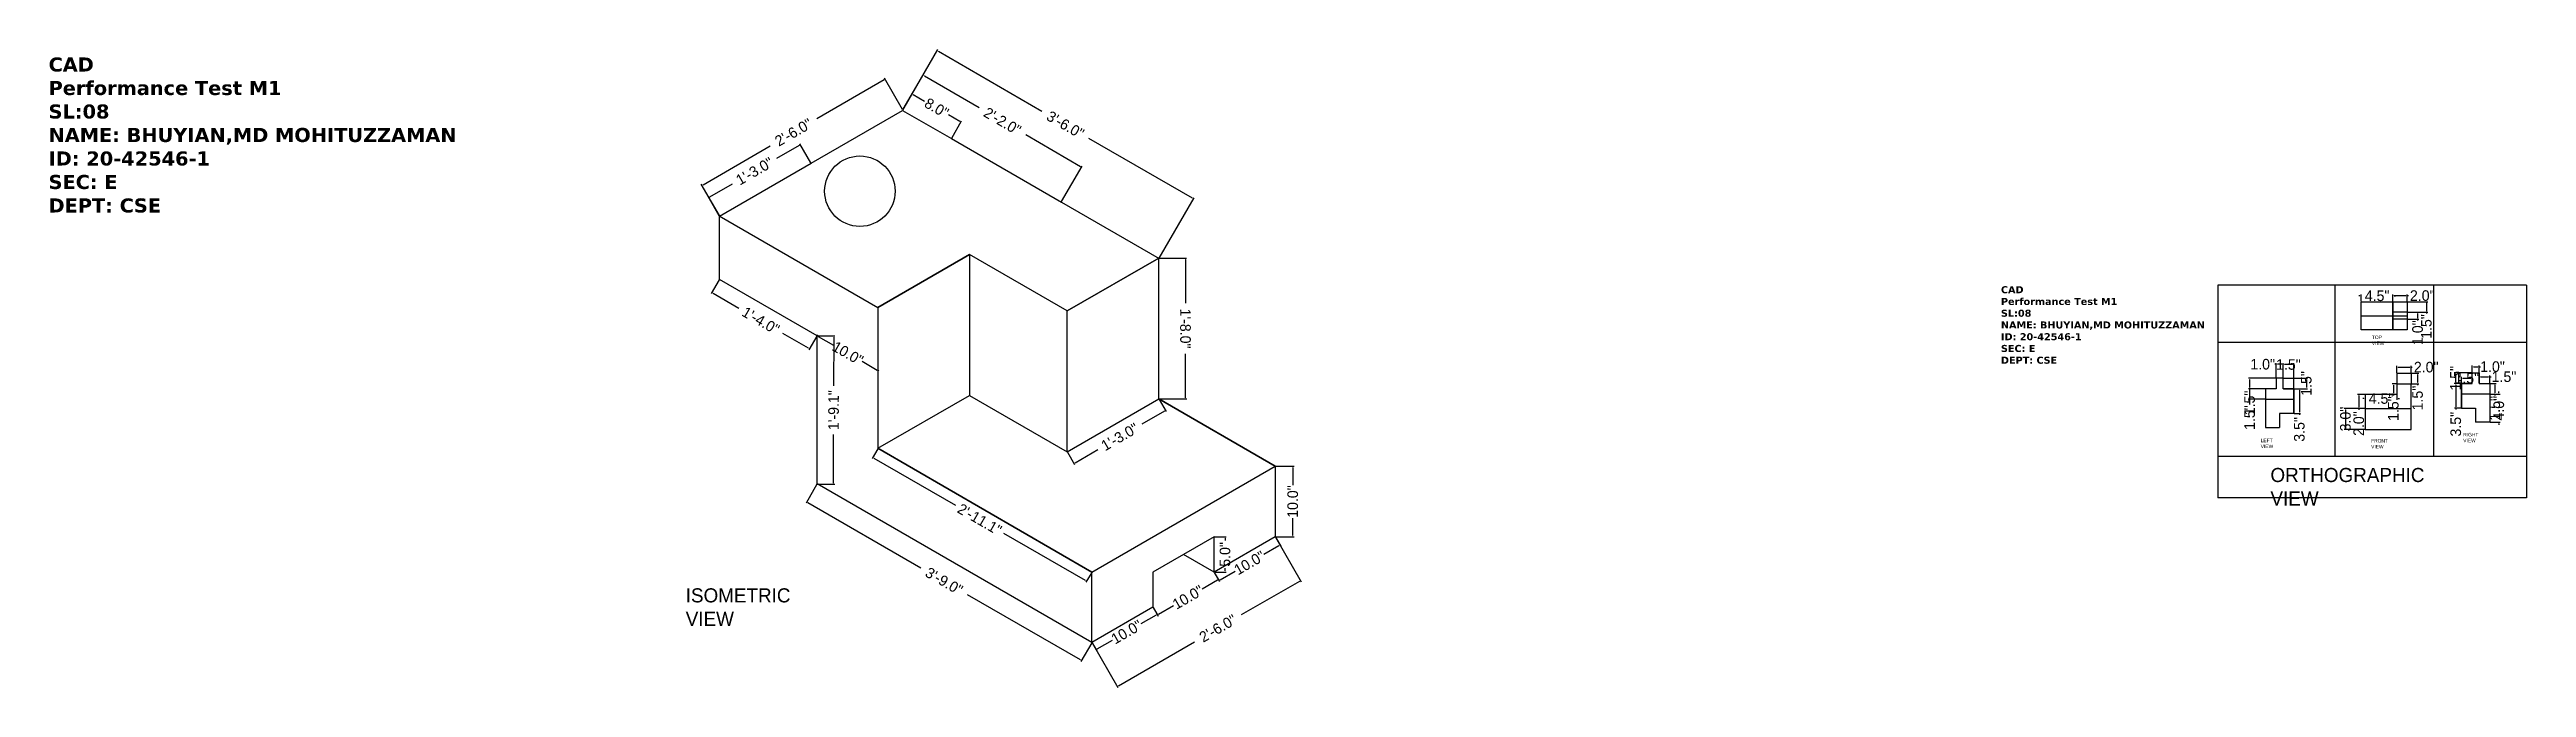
# Model space of a CAD drawing. Header units: inches. Extents: x -75 to 276, y 27 to 118.
import ezdxf

# ---------------------------------------------------------------- set-up
doc = ezdxf.new("R2010")
doc.units = ezdxf.units.IN
doc.header["$MEASUREMENT"] = 0
doc.dimstyles.get("Standard").update_dxf_attribs({"dimtxt": 1.5, "dimasz": 0.18, "dimexe": 0.18, "dimexo": 0.0625, "dimgap": 0.09, "dimtad": 0, "dimdec": 1, "dimzin": 0, "dimdsep": 46, "dimlunit": 3, "dimtxsty": 'Standard', "dimcen": 0.09, "dimadec": 0, "dimazin": 0, "dimtfac": 1, "dimtdec": 1, "dimtofl": 0, "dimtmove": 0, "dimatfit": 3, "dimfxl": 1, "dimtolj": 1, "dimtzin": 0, "dimarcsym": 0})

# ---------------------------------------------------------------- blocks, each defined once
blk = doc.blocks.new('*D2')
at = {"color": 0, "lineweight": -2}
for p, q in [((258.91, 81.97), (261.77, 81.97)), ((261.59, 81.79), (261.59, 80.65)), ((258.91, 80.47), (261.77, 80.47)), ((261.59, 80.47), (261.59, 80.29))]:
    blk.add_line(p, q, dxfattribs=at)
at = {"color": 0}
for points in [[(261.56, 81.79), (261.62, 81.79), (261.59, 81.97)], [(261.56, 80.65), (261.62, 80.65), (261.59, 80.47)]]:
    blk.add_solid(points, dxfattribs=at)
at = {"layer": 'Defpoints', "color": 0}
for p in [(258.85, 81.97), (258.85, 80.47), (261.59, 80.47)]:
    blk.add_point(p, dxfattribs=at)
at = {"color": 0, "insert": (261.59, 78.45), "char_height": 1.5, "attachment_point": 5, "rotation": 90}
blk.add_mtext('\\A1;1.5"', dxfattribs=at)
blk = doc.blocks.new('*D5')
at = {"color": 0, "lineweight": -2}
for p, q in [((256.85, 82.04), (256.85, 83.01)), ((257.03, 82.83), (258.67, 82.83)), ((258.85, 82.04), (258.85, 83.01)), ((258.85, 82.83), (259.03, 82.83))]:
    blk.add_line(p, q, dxfattribs=at)
at = {"color": 0}
for points in [[(257.03, 82.86), (257.03, 82.8), (256.85, 82.83)], [(258.67, 82.86), (258.67, 82.8), (258.85, 82.83)]]:
    blk.add_solid(points, dxfattribs=at)
at = {"layer": 'Defpoints', "color": 0}
for p in [(256.85, 81.97), (258.85, 82.83), (258.85, 81.97)]:
    blk.add_point(p, dxfattribs=at)
at = {"color": 0, "insert": (261, 82.83), "char_height": 1.5, "attachment_point": 5}
blk.add_mtext('\\A1;2.0"', dxfattribs=at)
blk = doc.blocks.new('*D6')
at = {"color": 0, "lineweight": -2}
for p, q in [((252.17, 82.8), (251.99, 82.8)), ((252.35, 82.04), (252.35, 82.98)), ((256.85, 82.04), (256.85, 82.98)), ((257.03, 82.8), (257.21, 82.8))]:
    blk.add_line(p, q, dxfattribs=at)
at = {"color": 0}
for points in [[(252.17, 82.83), (252.17, 82.77), (252.35, 82.8)], [(257.03, 82.83), (257.03, 82.77), (256.85, 82.8)]]:
    blk.add_solid(points, dxfattribs=at)
at = {"layer": 'Defpoints', "color": 0}
for p in [(252.35, 81.97), (256.85, 82.8), (256.85, 81.97)]:
    blk.add_point(p, dxfattribs=at)
at = {"color": 0, "insert": (254.6, 82.8), "char_height": 1.5, "attachment_point": 5}
blk.add_mtext('\\A1;4.5"', dxfattribs=at)
blk = doc.blocks.new('*D7')
at = {"color": 0, "lineweight": -2}
for p, q in [((257.41, 71.88), (257.41, 72.86)), ((257.59, 72.68), (259.23, 72.68)), ((259.41, 71.88), (259.41, 72.86)), ((259.41, 72.68), (259.59, 72.68))]:
    blk.add_line(p, q, dxfattribs=at)
at = {"color": 0}
for points in [[(257.59, 72.71), (257.59, 72.65), (257.41, 72.68)], [(259.23, 72.71), (259.23, 72.65), (259.41, 72.68)]]:
    blk.add_solid(points, dxfattribs=at)
at = {"layer": 'Defpoints', "color": 0}
for p in [(257.41, 71.82), (259.41, 72.68), (259.41, 71.82)]:
    blk.add_point(p, dxfattribs=at)
at = {"color": 0, "insert": (261.56, 72.68), "char_height": 1.5, "attachment_point": 5}
blk.add_mtext('\\A1;2.0"', dxfattribs=at)
blk = doc.blocks.new('*D9')
at = {"color": 0, "lineweight": -2}
for p, q in [((257.35, 70.32), (256.72, 70.32)), ((257.35, 68.82), (256.72, 68.82)), ((256.9, 70.14), (256.9, 69)), ((256.9, 68.82), (256.9, 68.64))]:
    blk.add_line(p, q, dxfattribs=at)
at = {"color": 0}
for points in [[(256.87, 70.14), (256.93, 70.14), (256.9, 70.32)], [(256.87, 69), (256.93, 69), (256.9, 68.82)]]:
    blk.add_solid(points, dxfattribs=at)
at = {"layer": 'Defpoints', "color": 0}
for p in [(257.41, 70.32), (256.9, 68.82), (257.41, 68.82)]:
    blk.add_point(p, dxfattribs=at)
at = {"color": 0, "insert": (256.9, 66.8), "char_height": 1.5, "attachment_point": 5, "rotation": 90}
blk.add_mtext('\\A1;1.5"', dxfattribs=at)
blk = doc.blocks.new('*D10')
at = {"color": 0, "lineweight": -2}
for p, q in [((252.73, 68.22), (252.55, 68.22)), ((252.91, 68.76), (252.91, 68.04)), ((257.41, 68.76), (257.41, 68.04)), ((257.59, 68.22), (257.77, 68.22))]:
    blk.add_line(p, q, dxfattribs=at)
at = {"color": 0}
for points in [[(252.73, 68.25), (252.73, 68.19), (252.91, 68.22)], [(257.59, 68.25), (257.59, 68.19), (257.41, 68.22)]]:
    blk.add_solid(points, dxfattribs=at)
at = {"layer": 'Defpoints', "color": 0}
for p in [(252.91, 68.82), (252.91, 68.22), (257.41, 68.82)]:
    blk.add_point(p, dxfattribs=at)
at = {"color": 0, "insert": (255.16, 68.22), "char_height": 1.5, "attachment_point": 5}
blk.add_mtext('\\A1;4.5"', dxfattribs=at)
blk = doc.blocks.new('*D11')
at = {"color": 0, "lineweight": -2}
for p, q in [((252.85, 68.82), (251.82, 68.82)), ((252.85, 66.82), (251.82, 66.82)), ((252, 68.64), (252, 67)), ((252, 66.82), (252, 66.64))]:
    blk.add_line(p, q, dxfattribs=at)
at = {"color": 0}
for points in [[(251.97, 68.64), (252.03, 68.64), (252, 68.82)], [(251.97, 67), (252.03, 67), (252, 66.82)]]:
    blk.add_solid(points, dxfattribs=at)
at = {"layer": 'Defpoints', "color": 0}
for p in [(252, 66.82), (252.91, 68.82), (252.91, 66.82)]:
    blk.add_point(p, dxfattribs=at)
at = {"color": 0, "insert": (252, 64.67), "char_height": 1.5, "attachment_point": 5, "rotation": 90}
blk.add_mtext('\\A1;2.0"', dxfattribs=at)
blk = doc.blocks.new('*D13')
at = {"color": 0, "lineweight": -2}
for p, q in [((268.07, 71.92), (268.07, 72.93)), ((268.25, 72.75), (268.89, 72.75)), ((269.07, 71.92), (269.07, 72.93)), ((269.07, 72.75), (269.25, 72.75))]:
    blk.add_line(p, q, dxfattribs=at)
at = {"color": 0}
for points in [[(268.25, 72.78), (268.25, 72.72), (268.07, 72.75)], [(268.89, 72.78), (268.89, 72.72), (269.07, 72.75)]]:
    blk.add_solid(points, dxfattribs=at)
at = {"layer": 'Defpoints', "color": 0}
for p in [(268.07, 71.86), (269.07, 72.75), (269.07, 71.86)]:
    blk.add_point(p, dxfattribs=at)
at = {"color": 0, "insert": (270.96, 72.75), "char_height": 1.5, "attachment_point": 5}
blk.add_mtext('\\A1;1.0"', dxfattribs=at)
blk = doc.blocks.new('*D15')
at = {"color": 0, "lineweight": -2}
for p, q in [((270.63, 70.36), (271.47, 70.36)), ((270.63, 68.86), (271.47, 68.86)), ((271.29, 70.18), (271.29, 69.04)), ((271.29, 68.86), (271.29, 68.68))]:
    blk.add_line(p, q, dxfattribs=at)
at = {"color": 0}
for points in [[(271.26, 70.18), (271.32, 70.18), (271.29, 70.36)], [(271.26, 69.04), (271.32, 69.04), (271.29, 68.86)]]:
    blk.add_solid(points, dxfattribs=at)
at = {"layer": 'Defpoints', "color": 0}
for p in [(270.57, 70.36), (270.57, 68.86), (271.29, 68.86)]:
    blk.add_point(p, dxfattribs=at)
at = {"color": 0, "insert": (271.29, 66.84), "char_height": 1.5, "attachment_point": 5, "rotation": 90}
blk.add_mtext('\\A1;1.5"', dxfattribs=at)
blk = doc.blocks.new('*D17')
at = {"color": 0, "lineweight": -2}
for p, q in [((266.51, 70.36), (265.58, 70.36)), ((266.51, 66.86), (265.58, 66.86)), ((265.76, 70.18), (265.76, 67.04)), ((265.76, 66.86), (265.76, 66.68))]:
    blk.add_line(p, q, dxfattribs=at)
at = {"color": 0}
for points in [[(265.73, 70.18), (265.79, 70.18), (265.76, 70.36)], [(265.73, 67.04), (265.79, 67.04), (265.76, 66.86)]]:
    blk.add_solid(points, dxfattribs=at)
at = {"layer": 'Defpoints', "color": 0}
for p in [(266.57, 70.36), (265.76, 66.86), (266.57, 66.86)]:
    blk.add_point(p, dxfattribs=at)
at = {"color": 0, "insert": (265.76, 64.59), "char_height": 1.5, "attachment_point": 5, "rotation": 90}
blk.add_mtext('\\A1;3.5"', dxfattribs=at)
blk = doc.blocks.new('*D18')
at = {"color": 0, "lineweight": -2}
for p, q in [((268.01, 71.86), (265.53, 71.86)), ((268.01, 70.36), (265.53, 70.36)), ((265.71, 71.68), (265.71, 70.54))]:
    blk.add_line(p, q, dxfattribs=at)
at = {"color": 0}
for points in [[(265.68, 71.68), (265.74, 71.68), (265.71, 71.86)], [(265.68, 70.54), (265.74, 70.54), (265.71, 70.36)]]:
    blk.add_solid(points, dxfattribs=at)
at = {"layer": 'Defpoints', "color": 0}
for p in [(265.71, 70.36), (268.07, 71.86), (268.07, 70.36)]:
    blk.add_point(p, dxfattribs=at)
at = {"color": 0, "insert": (265.71, 71.11), "char_height": 1.5, "attachment_point": 5, "rotation": 90}
blk.add_mtext('\\A1;1.5"', dxfattribs=at)
blk = doc.blocks.new('*D19')
at = {"color": 0, "lineweight": -2}
for p, q in [((266.57, 70.42), (266.57, 71.3)), ((266.75, 71.12), (267.89, 71.12)), ((268.07, 70.42), (268.07, 71.3))]:
    blk.add_line(p, q, dxfattribs=at)
at = {"color": 0}
for points in [[(266.75, 71.15), (266.75, 71.09), (266.57, 71.12)], [(267.89, 71.15), (267.89, 71.09), (268.07, 71.12)]]:
    blk.add_solid(points, dxfattribs=at)
at = {"layer": 'Defpoints', "color": 0}
for p in [(266.57, 70.36), (268.07, 71.12), (268.07, 70.36)]:
    blk.add_point(p, dxfattribs=at)
at = {"color": 0, "insert": (267.32, 71.12), "char_height": 1.5, "attachment_point": 5}
blk.add_mtext('\\A1;1.5"', dxfattribs=at)
blk = doc.blocks.new('*D21')
at = {"color": 0, "lineweight": -2}
for p, q in [((240.27, 73.09), (240.09, 73.09)), ((240.27, 71.18), (240.27, 73.27)), ((241.09, 73.09), (240.45, 73.09)), ((241.27, 71.18), (241.27, 73.27))]:
    blk.add_line(p, q, dxfattribs=at)
at = {"color": 0}
for points in [[(240.45, 73.12), (240.45, 73.06), (240.27, 73.09)], [(241.09, 73.12), (241.09, 73.06), (241.27, 73.09)]]:
    blk.add_solid(points, dxfattribs=at)
at = {"layer": 'Defpoints', "color": 0}
for p in [(240.27, 73.09), (240.27, 71.12), (241.27, 71.12)]:
    blk.add_point(p, dxfattribs=at)
at = {"color": 0, "insert": (238.37, 73.09), "char_height": 1.5, "attachment_point": 5}
blk.add_mtext('\\A1;1.0"', dxfattribs=at)
blk = doc.blocks.new('*D23')
at = {"color": 0, "lineweight": -2}
for p, q in [((238.7, 69.62), (236.34, 69.62)), ((238.7, 68.12), (236.34, 68.12)), ((236.52, 69.44), (236.52, 68.3)), ((236.52, 68.12), (236.52, 67.36))]:
    blk.add_line(p, q, dxfattribs=at)
at = {"color": 0}
for points in [[(236.49, 69.44), (236.55, 69.44), (236.52, 69.62)], [(236.49, 68.3), (236.55, 68.3), (236.52, 68.12)]]:
    blk.add_solid(points, dxfattribs=at)
at = {"layer": 'Defpoints', "color": 0}
for p in [(236.52, 68.12), (238.77, 69.62), (238.77, 68.12)]:
    blk.add_point(p, dxfattribs=at)
at = {"color": 0, "insert": (236.52, 65.52), "char_height": 1.5, "attachment_point": 5, "rotation": 90}
blk.add_mtext('\\A1;1.5"', dxfattribs=at)
blk = doc.blocks.new('*D25')
at = {"color": 0, "lineweight": -2}
for p, q in [((242.83, 69.62), (243.75, 69.62)), ((243.57, 69.44), (243.57, 66.3)), ((242.83, 66.12), (243.75, 66.12)), ((243.57, 66.12), (243.57, 65.94))]:
    blk.add_line(p, q, dxfattribs=at)
at = {"color": 0}
for points in [[(243.54, 69.44), (243.6, 69.44), (243.57, 69.62)], [(243.54, 66.3), (243.6, 66.3), (243.57, 66.12)]]:
    blk.add_solid(points, dxfattribs=at)
at = {"layer": 'Defpoints', "color": 0}
for p in [(242.77, 69.62), (242.77, 66.12), (243.57, 66.12)]:
    blk.add_point(p, dxfattribs=at)
at = {"color": 0, "insert": (243.57, 63.85), "char_height": 1.5, "attachment_point": 5, "rotation": 90}
blk.add_mtext('\\A1;3.5"', dxfattribs=at)
blk = doc.blocks.new('*D26')
at = {"color": 0, "lineweight": -2}
for p, q in [((241.33, 71.12), (244.74, 71.12)), ((244.56, 70.94), (244.56, 69.8)), ((241.33, 69.62), (244.74, 69.62))]:
    blk.add_line(p, q, dxfattribs=at)
at = {"color": 0}
for points in [[(244.53, 70.94), (244.59, 70.94), (244.56, 71.12)], [(244.53, 69.8), (244.59, 69.8), (244.56, 69.62)]]:
    blk.add_solid(points, dxfattribs=at)
at = {"layer": 'Defpoints', "color": 0}
for p in [(241.27, 71.12), (241.27, 69.62), (244.56, 69.62)]:
    blk.add_point(p, dxfattribs=at)
at = {"color": 0, "insert": (244.56, 70.37), "char_height": 1.5, "attachment_point": 5, "rotation": 90}
blk.add_mtext('\\A1;1.5"', dxfattribs=at)
blk = doc.blocks.new('*D20')
at = {"color": 0, "lineweight": -2}
for p, q in [((241.27, 69.68), (241.27, 73.23)), ((242.59, 73.05), (241.45, 73.05)), ((242.77, 69.68), (242.77, 73.23))]:
    blk.add_line(p, q, dxfattribs=at)
at = {"color": 0}
for points in [[(241.45, 73.08), (241.45, 73.02), (241.27, 73.05)], [(242.59, 73.08), (242.59, 73.02), (242.77, 73.05)]]:
    blk.add_solid(points, dxfattribs=at)
at = {"layer": 'Defpoints', "color": 0}
for p in [(241.27, 73.05), (241.27, 69.62), (242.77, 69.62)]:
    blk.add_point(p, dxfattribs=at)
at = {"color": 0, "insert": (242.02, 73.05), "char_height": 1.5, "attachment_point": 5}
blk.add_mtext('\\A1;1.5"', dxfattribs=at)
blk = doc.blocks.new('*D27')
at = {"color": 0, "lineweight": -2}
for p, q in [((240.2, 71.12), (236.34, 71.12)), ((236.52, 70.94), (236.52, 69.8)), ((240.2, 69.62), (236.34, 69.62)), ((236.52, 69.62), (236.52, 69.44))]:
    blk.add_line(p, q, dxfattribs=at)
at = {"color": 0}
for points in [[(236.49, 70.94), (236.55, 70.94), (236.52, 71.12)], [(236.49, 69.8), (236.55, 69.8), (236.52, 69.62)]]:
    blk.add_solid(points, dxfattribs=at)
at = {"layer": 'Defpoints', "color": 0}
for p in [(240.27, 71.12), (236.52, 69.62), (240.27, 69.62)]:
    blk.add_point(p, dxfattribs=at)
at = {"color": 0, "insert": (236.52, 67.6), "char_height": 1.5, "attachment_point": 5, "rotation": 90}
blk.add_mtext('\\A1;1.5"', dxfattribs=at)
blk = doc.blocks.new('*D29')
at = {"color": 0, "lineweight": -2}
for p, q in [((30.84, 104.15), (27.61, 102.28)), ((32.48, 101.67), (30.9, 104.39)), ((18.16, 96.83), (21.39, 98.69)), ((19.49, 94.17), (17.91, 96.89))]:
    blk.add_line(p, q, dxfattribs=at)
at = {"color": 0}
for points in [[(30.82, 104.17), (30.85, 104.12), (30.99, 104.24)], [(18.14, 96.85), (18.17, 96.8), (18, 96.74)]]:
    blk.add_solid(points, dxfattribs=at)
at = {"layer": 'Defpoints', "color": 0}
for p in [(30.99, 104.24), (32.51, 101.61), (19.52, 94.11)]:
    blk.add_point(p, dxfattribs=at)
at = {"color": 0, "insert": (24.5, 100.49), "char_height": 1.5, "attachment_point": 5, "rotation": 30}
blk.add_mtext('\\A1;1\'-3.0"', dxfattribs=at)
blk = doc.blocks.new('*D30')
at = {"color": 0, "lineweight": -2}
for p, q in [((33.34, 56.06), (31.81, 53.4)), ((32.05, 53.47), (48.06, 44.23)), ((70.71, 31.15), (54.71, 40.39)), ((72.31, 33.56), (70.78, 30.9))]:
    blk.add_line(p, q, dxfattribs=at)
at = {"color": 0}
for points in [[(32.07, 53.49), (32.04, 53.44), (31.9, 53.56)], [(70.73, 31.17), (70.7, 31.12), (70.87, 31.06)]]:
    blk.add_solid(points, dxfattribs=at)
at = {"layer": 'Defpoints', "color": 0}
for p in [(31.9, 53.56), (33.37, 56.11), (72.34, 33.61)]:
    blk.add_point(p, dxfattribs=at)
at = {"color": 0, "insert": (51.38, 42.31), "char_height": 1.5, "attachment_point": 5, "rotation": 330}
blk.add_mtext('\\A1;3\'-9.0"', dxfattribs=at)
blk = doc.blocks.new('*D31')
at = {"color": 0, "lineweight": -2}
for p, q in [((45.53, 109.17), (46.94, 111.62)), ((47.01, 111.37), (48.62, 110.44)), ((53.63, 107.55), (52.02, 108.48)), ((52.46, 105.17), (53.87, 107.62))]:
    blk.add_line(p, q, dxfattribs=at)
at = {"color": 0}
for points in [[(47.02, 111.4), (46.99, 111.35), (46.85, 111.46)], [(53.64, 107.58), (53.61, 107.53), (53.78, 107.46)]]:
    blk.add_solid(points, dxfattribs=at)
at = {"layer": 'Defpoints', "color": 0}
for p in [(45.5, 109.11), (53.78, 107.46), (52.43, 105.11)]:
    blk.add_point(p, dxfattribs=at)
at = {"color": 0, "insert": (50.32, 109.46), "char_height": 1.5, "attachment_point": 5, "rotation": 330}
blk.add_mtext('\\A1;8.0"', dxfattribs=at)
blk = doc.blocks.new('*D32')
at = {"color": 0, "lineweight": -2}
for p, q in [((45.56, 109.22), (50.5, 117.75)), ((50.57, 117.51), (65.26, 109)), ((86.6, 96.64), (71.91, 105.15)), ((81.9, 88.17), (86.85, 96.7))]:
    blk.add_line(p, q, dxfattribs=at)
at = {"color": 0}
for points in [[(50.58, 117.53), (50.55, 117.48), (50.41, 117.6)], [(86.61, 96.66), (86.58, 96.61), (86.75, 96.54)]]:
    blk.add_solid(points, dxfattribs=at)
at = {"layer": 'Defpoints', "color": 0}
for p in [(50.41, 117.6), (45.53, 109.17), (81.87, 88.11)]:
    blk.add_point(p, dxfattribs=at)
at = {"color": 0, "insert": (68.58, 107.07), "char_height": 1.5, "attachment_point": 5, "rotation": 329.9147}
blk.add_mtext('\\A1;3\'-6.0"', dxfattribs=at)
blk = doc.blocks.new('*D33')
at = {"color": 0, "lineweight": -2}
for p, q in [((45.59, 109.28), (48.52, 114.28)), ((48.58, 114.04), (56.34, 109.51)), ((70.72, 101.11), (62.97, 105.64)), ((68.05, 96.17), (70.97, 101.18))]:
    blk.add_line(p, q, dxfattribs=at)
at = {"color": 0}
for points in [[(48.6, 114.06), (48.56, 114.01), (48.42, 114.13)], [(70.74, 101.14), (70.71, 101.09), (70.88, 101.02)]]:
    blk.add_solid(points, dxfattribs=at)
at = {"layer": 'Defpoints', "color": 0}
for p in [(48.42, 114.13), (45.56, 109.22), (68.01, 96.11)]:
    blk.add_point(p, dxfattribs=at)
at = {"color": 0, "insert": (59.65, 107.57), "char_height": 1.5, "attachment_point": 5, "rotation": 329.7245}
blk.add_mtext('\\A1;2\'-2.0"', dxfattribs=at)
blk = doc.blocks.new('*D34')
at = {"color": 0, "lineweight": -2}
for p, q in [((81.87, 88.15), (85.77, 88.16)), ((85.59, 87.98), (85.6, 81.75)), ((85.62, 68.35), (85.61, 74.57)), ((81.9, 68.17), (85.8, 68.17))]:
    blk.add_line(p, q, dxfattribs=at)
at = {"color": 0}
for points in [[(85.62, 87.98), (85.56, 87.98), (85.59, 88.16)], [(85.65, 68.35), (85.59, 68.35), (85.62, 68.17)]]:
    blk.add_solid(points, dxfattribs=at)
at = {"layer": 'Defpoints', "color": 0}
for p in [(81.81, 88.15), (81.84, 68.17), (85.62, 68.17)]:
    blk.add_point(p, dxfattribs=at)
at = {"color": 0, "insert": (85.6, 78.16), "char_height": 1.5, "attachment_point": 5, "rotation": 270.0896}
blk.add_mtext('\\A1;1\'-8.0"', dxfattribs=at)
blk = doc.blocks.new('*D35')
at = {"color": 0, "lineweight": -2}
for p, q in [((33.44, 77.11), (35.9, 77.11)), ((35.72, 76.93), (35.71, 70.05)), ((35.69, 56.24), (35.7, 63.12)), ((33.4, 56.06), (35.87, 56.06))]:
    blk.add_line(p, q, dxfattribs=at)
at = {"color": 0}
for points in [[(35.69, 76.93), (35.75, 76.93), (35.72, 77.11)], [(35.66, 56.24), (35.72, 56.24), (35.69, 56.06)]]:
    blk.add_solid(points, dxfattribs=at)
at = {"layer": 'Defpoints', "color": 0}
for p in [(33.37, 77.11), (33.34, 56.06), (35.69, 56.06)]:
    blk.add_point(p, dxfattribs=at)
at = {"color": 0, "insert": (35.71, 66.58), "char_height": 1.5, "attachment_point": 5, "rotation": 89.915}
blk.add_mtext('\\A1;1\'-9.1"', dxfattribs=at)
blk = doc.blocks.new('*D36')
at = {"color": 0, "lineweight": -2}
for p, q in [((19.49, 85.06), (18.37, 83.12)), ((18.61, 83.19), (22.27, 81.07)), ((32.16, 75.37), (28.49, 77.48)), ((33.34, 77.06), (32.22, 75.12))]:
    blk.add_line(p, q, dxfattribs=at)
at = {"color": 0}
for points in [[(18.63, 83.21), (18.6, 83.16), (18.46, 83.28)], [(32.17, 75.39), (32.14, 75.34), (32.31, 75.28)]]:
    blk.add_solid(points, dxfattribs=at)
at = {"layer": 'Defpoints', "color": 0}
for p in [(19.52, 85.11), (32.31, 75.28), (33.37, 77.11)]:
    blk.add_point(p, dxfattribs=at)
at = {"color": 0, "insert": (25.38, 79.28), "char_height": 1.5, "attachment_point": 5, "rotation": 330}
blk.add_mtext('\\A1;1\'-4.0"', dxfattribs=at)
blk = doc.blocks.new('*D38')
at = {"color": 0, "lineweight": -2}
for p, q in [((81.87, 68.11), (82.88, 66.37)), ((82.63, 66.44), (79.4, 64.57)), ((68.88, 60.61), (69.88, 58.87)), ((69.95, 59.12), (73.18, 60.98))]:
    blk.add_line(p, q, dxfattribs=at)
at = {"color": 0}
for points in [[(82.61, 66.46), (82.64, 66.41), (82.79, 66.53)], [(69.94, 59.14), (69.97, 59.09), (69.79, 59.03)]]:
    blk.add_solid(points, dxfattribs=at)
at = {"layer": 'Defpoints', "color": 0}
for p in [(81.84, 68.17), (68.85, 60.67), (69.79, 59.03)]:
    blk.add_point(p, dxfattribs=at)
at = {"color": 0, "insert": (76.29, 62.78), "char_height": 1.5, "attachment_point": 5, "rotation": 30}
blk.add_mtext('\\A1;1\'-3.0"', dxfattribs=at)
blk = doc.blocks.new('*D40')
at = {"color": 0, "lineweight": -2}
for p, q in [((33.37, 77.11), (33.48, 77.29)), ((33.54, 77.05), (35.69, 75.81)), ((41.89, 72.23), (39.74, 73.47)), ((42.03, 72.11), (42.14, 72.29))]:
    blk.add_line(p, q, dxfattribs=at)
at = {"color": 0}
for points in [[(33.56, 77.07), (33.53, 77.02), (33.39, 77.14)], [(41.91, 72.25), (41.88, 72.2), (42.05, 72.14)]]:
    blk.add_solid(points, dxfattribs=at)
at = {"layer": 'Defpoints', "color": 0}
for p in [(33.34, 77.06), (42, 72.06), (42.05, 72.14)]:
    blk.add_point(p, dxfattribs=at)
at = {"color": 0, "insert": (37.72, 74.64), "char_height": 1.5, "attachment_point": 5, "rotation": 330}
blk.add_mtext('\\A1;10.0"', dxfattribs=at)
blk = doc.blocks.new('*D41')
at = {"color": 0, "lineweight": -2}
for p, q in [((81.44, 37.51), (79.29, 36.27)), ((81.04, 38.56), (81.68, 37.44)), ((72.38, 33.56), (73.02, 32.44)), ((73.09, 32.69), (75.24, 33.93))]:
    blk.add_line(p, q, dxfattribs=at)
at = {"color": 0}
for points in [[(81.42, 37.53), (81.45, 37.48), (81.59, 37.6)], [(73.07, 32.71), (73.1, 32.66), (72.93, 32.6)]]:
    blk.add_solid(points, dxfattribs=at)
at = {"layer": 'Defpoints', "color": 0}
for p in [(81, 38.61), (81.59, 37.6), (72.34, 33.61)]:
    blk.add_point(p, dxfattribs=at)
at = {"color": 0, "insert": (77.26, 35.1), "char_height": 1.5, "attachment_point": 5, "rotation": 30}
blk.add_mtext('\\A1;10.0"', dxfattribs=at)
blk = doc.blocks.new('*D42')
at = {"color": 0, "lineweight": -2}
for p, q in [((90.14, 42.44), (87.99, 41.2)), ((89.7, 43.56), (90.38, 42.37)), ((81.79, 37.62), (83.93, 38.86)), ((81.04, 38.56), (81.72, 37.37))]:
    blk.add_line(p, q, dxfattribs=at)
at = {"color": 0}
for points in [[(90.12, 42.46), (90.15, 42.41), (90.29, 42.53)], [(81.77, 37.64), (81.8, 37.59), (81.63, 37.53)]]:
    blk.add_solid(points, dxfattribs=at)
at = {"layer": 'Defpoints', "color": 0}
for p in [(89.66, 43.61), (90.29, 42.53), (81, 38.61)]:
    blk.add_point(p, dxfattribs=at)
at = {"color": 0, "insert": (85.96, 40.03), "char_height": 1.5, "attachment_point": 5, "rotation": 30}
blk.add_mtext('\\A1;10.0"', dxfattribs=at)
blk = doc.blocks.new('*D43')
at = {"color": 0, "lineweight": -2}
for p, q in [((98.86, 47.32), (96.71, 46.08)), ((98.36, 48.56), (99.11, 47.26)), ((89.7, 43.56), (90.45, 42.26)), ((90.51, 42.5), (92.66, 43.74))]:
    blk.add_line(p, q, dxfattribs=at)
at = {"color": 0}
for points in [[(98.85, 47.35), (98.88, 47.3), (99.02, 47.41)], [(90.5, 42.53), (90.53, 42.48), (90.36, 42.41)]]:
    blk.add_solid(points, dxfattribs=at)
at = {"layer": 'Defpoints', "color": 0}
for p in [(98.32, 48.61), (99.02, 47.41), (89.66, 43.61)]:
    blk.add_point(p, dxfattribs=at)
at = {"color": 0, "insert": (94.69, 44.91), "char_height": 1.5, "attachment_point": 5, "rotation": 30}
blk.add_mtext('\\A1;10.0"', dxfattribs=at)
blk = doc.blocks.new('*D44')
at = {"color": 0, "lineweight": -2}
for p, q in [((98.39, 58.61), (101, 58.61)), ((100.82, 58.43), (100.82, 55.95)), ((100.82, 48.79), (100.82, 51.27)), ((98.39, 48.61), (101, 48.61))]:
    blk.add_line(p, q, dxfattribs=at)
at = {"color": 0}
for points in [[(100.79, 58.43), (100.85, 58.43), (100.82, 58.61)], [(100.79, 48.79), (100.85, 48.79), (100.82, 48.61)]]:
    blk.add_solid(points, dxfattribs=at)
at = {"layer": 'Defpoints', "color": 0}
for p in [(98.32, 58.61), (98.32, 48.61), (100.82, 48.61)]:
    blk.add_point(p, dxfattribs=at)
at = {"color": 0, "insert": (100.82, 53.61), "char_height": 1.5, "attachment_point": 5, "rotation": 90}
blk.add_mtext('\\A1;10.0"', dxfattribs=at)
blk = doc.blocks.new('*D45')
at = {"color": 0, "lineweight": -2}
for p, q in [((89.73, 48.61), (91.4, 48.61)), ((91.22, 48.43), (91.22, 48.08)), ((89.73, 43.61), (91.4, 43.61)), ((91.22, 43.79), (91.22, 44.15))]:
    blk.add_line(p, q, dxfattribs=at)
at = {"color": 0}
for points in [[(91.19, 48.43), (91.25, 48.43), (91.22, 48.61)], [(91.19, 43.79), (91.25, 43.79), (91.22, 43.61)]]:
    blk.add_solid(points, dxfattribs=at)
at = {"layer": 'Defpoints', "color": 0}
for p in [(89.66, 48.61), (89.66, 43.61), (91.22, 43.61)]:
    blk.add_point(p, dxfattribs=at)
at = {"color": 0, "insert": (91.22, 46.11), "char_height": 1.5, "attachment_point": 5, "rotation": 90}
blk.add_mtext('\\A1;5.0"', dxfattribs=at)
blk = doc.blocks.new('*D46')
at = {"color": 0, "lineweight": -2}
for p, q in [((98.36, 48.56), (102.01, 42.23)), ((101.77, 42.29), (93.53, 37.54)), ((72.38, 33.56), (76.03, 27.23)), ((76.1, 27.47), (86.88, 33.7))]:
    blk.add_line(p, q, dxfattribs=at)
at = {"color": 0}
for points in [[(101.75, 42.32), (101.78, 42.27), (101.92, 42.38)], [(76.08, 27.5), (76.11, 27.45), (75.94, 27.38)]]:
    blk.add_solid(points, dxfattribs=at)
at = {"layer": 'Defpoints', "color": 0}
for p in [(98.32, 48.61), (101.92, 42.38), (72.34, 33.61)]:
    blk.add_point(p, dxfattribs=at)
at = {"color": 0, "insert": (90.21, 35.62), "char_height": 1.5, "attachment_point": 5, "rotation": 30}
blk.add_mtext('\\A1;2\'-6.0"', dxfattribs=at)
blk = doc.blocks.new('*D47')
at = {"color": 0, "lineweight": -2}
for p, q in [((41.97, 61.11), (41.16, 59.71)), ((41.41, 59.78), (52.99, 53.08)), ((71.44, 42.4), (59.85, 49.1)), ((72.31, 43.56), (71.5, 42.16))]:
    blk.add_line(p, q, dxfattribs=at)
at = {"color": 0}
for points in [[(41.42, 59.8), (41.39, 59.75), (41.25, 59.87)], [(71.45, 42.43), (71.42, 42.38), (71.59, 42.31)]]:
    blk.add_solid(points, dxfattribs=at)
at = {"layer": 'Defpoints', "color": 0}
for p in [(42, 61.17), (71.59, 42.31), (72.34, 43.61)]:
    blk.add_point(p, dxfattribs=at)
at = {"color": 0, "insert": (56.42, 51.09), "char_height": 1.5, "attachment_point": 5, "rotation": 329.9489}
blk.add_mtext('\\A1;2\'-11.1"', dxfattribs=at)
blk = doc.blocks.new('*D48')
at = {"color": 0, "lineweight": -2}
for p, q in [((42.86, 113.43), (33.34, 107.92)), ((45.5, 109.22), (42.92, 113.67)), ((17.19, 98.57), (26.7, 104.08)), ((19.52, 94.19), (16.94, 98.64))]:
    blk.add_line(p, q, dxfattribs=at)
at = {"color": 0}
for points in [[(42.84, 113.45), (42.87, 113.4), (43.01, 113.52)], [(17.17, 98.6), (17.2, 98.54), (17.03, 98.48)]]:
    blk.add_solid(points, dxfattribs=at)
at = {"layer": 'Defpoints', "color": 0}
for p in [(45.53, 109.17), (17.03, 98.48), (19.55, 94.13)]:
    blk.add_point(p, dxfattribs=at)
at = {"color": 0, "insert": (30.02, 106), "char_height": 1.5, "attachment_point": 5, "rotation": 30.0596}
blk.add_mtext('\\A1;2\'-6.0"', dxfattribs=at)
blk = doc.blocks.new('*D49')
at = {"color": 0, "lineweight": -2}
for p, q in [((258.91, 80.47), (260.52, 80.47)), ((258.91, 79.47), (260.52, 79.47)), ((260.34, 80.29), (260.34, 79.65)), ((260.34, 79.47), (260.34, 79.29))]:
    blk.add_line(p, q, dxfattribs=at)
at = {"color": 0}
for points in [[(260.31, 80.29), (260.37, 80.29), (260.34, 80.47)], [(260.31, 79.65), (260.37, 79.65), (260.34, 79.47)]]:
    blk.add_solid(points, dxfattribs=at)
at = {"layer": 'Defpoints', "color": 0}
for p in [(258.85, 80.47), (258.85, 79.47), (260.34, 79.47)]:
    blk.add_point(p, dxfattribs=at)
at = {"color": 0, "insert": (260.34, 77.58), "char_height": 1.5, "attachment_point": 5, "rotation": 90}
blk.add_mtext('\\A1;1.0"', dxfattribs=at)
blk = doc.blocks.new('*D51')
at = {"color": 0, "lineweight": -2}
for p, q in [((259.47, 71.82), (260.52, 71.82)), ((259.47, 70.32), (260.52, 70.32)), ((260.34, 71.64), (260.34, 70.5)), ((260.34, 70.32), (260.34, 70.14))]:
    blk.add_line(p, q, dxfattribs=at)
at = {"color": 0}
for points in [[(260.31, 71.64), (260.37, 71.64), (260.34, 71.82)], [(260.31, 70.5), (260.37, 70.5), (260.34, 70.32)]]:
    blk.add_solid(points, dxfattribs=at)
at = {"layer": 'Defpoints', "color": 0}
for p in [(259.41, 71.82), (259.41, 70.32), (260.34, 70.32)]:
    blk.add_point(p, dxfattribs=at)
at = {"color": 0, "insert": (260.34, 68.3), "char_height": 1.5, "attachment_point": 5, "rotation": 90}
blk.add_mtext('\\A1;1.5"', dxfattribs=at)
blk = doc.blocks.new('*D52')
at = {"color": 0, "lineweight": -2}
for p, q in [((252.85, 66.82), (249.93, 66.82)), ((252.85, 63.82), (249.93, 63.82)), ((250.11, 66.64), (250.11, 64))]:
    blk.add_line(p, q, dxfattribs=at)
at = {"color": 0}
for points in [[(250.08, 66.64), (250.14, 66.64), (250.11, 66.82)], [(250.08, 64), (250.14, 64), (250.11, 63.82)]]:
    blk.add_solid(points, dxfattribs=at)
at = {"layer": 'Defpoints', "color": 0}
for p in [(252.91, 66.82), (250.11, 63.82), (252.91, 63.82)]:
    blk.add_point(p, dxfattribs=at)
at = {"color": 0, "insert": (250.11, 65.32), "char_height": 1.5, "attachment_point": 5, "rotation": 90}
blk.add_mtext('\\A1;3.0"', dxfattribs=at)
blk = doc.blocks.new('*D53')
at = {"color": 0, "lineweight": -2}
for p, q in [((270.63, 68.86), (272.04, 68.86)), ((271.86, 69.04), (271.86, 69.22)), ((270.63, 64.86), (272.04, 64.86)), ((271.86, 64.68), (271.86, 64.5))]:
    blk.add_line(p, q, dxfattribs=at)
at = {"color": 0}
for points in [[(271.83, 69.04), (271.89, 69.04), (271.86, 68.86)], [(271.83, 64.68), (271.89, 64.68), (271.86, 64.86)]]:
    blk.add_solid(points, dxfattribs=at)
at = {"layer": 'Defpoints', "color": 0}
for p in [(270.57, 68.86), (270.57, 64.86), (271.86, 64.86)]:
    blk.add_point(p, dxfattribs=at)
at = {"color": 0, "insert": (271.86, 66.86), "char_height": 1.5, "attachment_point": 5, "rotation": 90}
blk.add_mtext('\\A1;4.0"', dxfattribs=at)
blk = doc.blocks.new('*D54')
at = {"color": 0, "lineweight": -2}
for p, q in [((269.07, 70.42), (269.07, 71.5)), ((269.25, 71.32), (270.39, 71.32)), ((270.57, 70.42), (270.57, 71.5)), ((270.57, 71.32), (270.75, 71.32))]:
    blk.add_line(p, q, dxfattribs=at)
at = {"color": 0}
for points in [[(269.25, 71.35), (269.25, 71.29), (269.07, 71.32)], [(270.39, 71.35), (270.39, 71.29), (270.57, 71.32)]]:
    blk.add_solid(points, dxfattribs=at)
at = {"layer": 'Defpoints', "color": 0}
for p in [(269.07, 70.36), (270.57, 71.32), (270.57, 70.36)]:
    blk.add_point(p, dxfattribs=at)
at = {"color": 0, "insert": (272.59, 71.32), "char_height": 1.5, "attachment_point": 5}
blk.add_mtext('\\A1;1.5"', dxfattribs=at)

msp = doc.modelspace()

# ---------------------------------------------------------------- linework, layer by layer
for p, q in [((32.51, 101.61), (45.5, 109.11)), ((45.5, 109.11), (52.43, 105.11)), ((52.46, 105.17), (52.39, 105.13)), ((52.43, 105.11), (68.01, 96.11)), ((19.52, 94.11), (32.51, 101.61)), ((32.48, 101.67), (32.54, 101.63)), ((68.01, 96.11), (81.87, 88.11)), ((19.49, 94.17), (42, 81.17)), ((19.52, 85.11), (19.52, 94.11)), ((54.99, 88.67), (42, 81.17)), ((42, 81.17), (54.99, 88.67)), ((68.85, 80.67), (54.99, 88.67)), ((54.99, 88.67), (54.99, 68.67)), ((81.84, 88.17), (68.85, 80.67)), ((68.85, 80.67), (81.84, 88.17)), ((81.84, 68.17), (81.84, 88.17)), ((33.37, 77.11), (19.52, 85.11)), ((231.99, 84.32), (231.99, 54.14)), ((275.78, 84.32), (231.99, 84.32)), ((248.62, 84.32), (248.62, 60.03)), ((262.58, 84.32), (262.58, 60.03)), ((275.78, 84.32), (275.78, 54.14)), ((275.78, 84.32), (275.78, 54.14)), ((42, 81.17), (42, 61.17)), ((252.35, 81.97), (256.85, 81.97)), ((252.35, 77.97), (252.35, 81.97)), ((256.85, 81.97), (258.85, 81.97)), ((256.85, 77.97), (256.85, 81.97)), ((256.85, 81.97), (256.85, 77.97)), ((258.85, 81.97), (258.85, 80.47)), ((68.85, 60.67), (68.85, 80.67)), ((256.85, 77.97), (252.35, 77.97)), ((258.85, 80.47), (256.85, 80.47)), ((258.85, 79.47), (256.85, 79.47)), ((258.85, 77.97), (256.85, 77.97)), ((258.85, 80.47), (258.85, 79.47)), ((258.85, 79.47), (258.85, 77.97)), ((33.37, 56.11), (33.37, 77.11)), ((275.78, 76.16), (231.99, 76.16)), ((241.27, 71.12), (240.27, 71.12)), ((240.27, 71.12), (240.27, 69.62)), ((241.27, 69.62), (241.27, 71.12)), ((257.41, 71.82), (259.41, 71.82)), ((257.41, 71.82), (257.41, 70.32)), ((257.41, 70.32), (257.41, 68.82)), ((257.41, 70.32), (259.41, 70.32)), ((259.41, 71.82), (259.41, 70.32)), ((259.41, 63.82), (259.41, 70.32)), ((266.57, 70.36), (266.57, 66.86)), ((266.57, 66.86), (266.57, 70.36)), ((266.57, 70.36), (268.07, 70.36)), ((268.07, 70.36), (268.07, 71.86)), ((268.07, 71.86), (269.07, 71.86)), ((269.07, 71.86), (269.07, 70.36)), ((269.07, 70.36), (270.57, 70.36)), ((270.57, 70.36), (270.57, 68.86)), ((42, 61.17), (54.99, 68.67)), ((54.99, 68.67), (68.85, 60.67)), ((54.99, 68.67), (68.85, 60.67)), ((68.85, 60.67), (81.84, 68.17)), ((81.84, 68.17), (98.32, 58.61)), ((98.32, 58.61), (81.84, 68.17)), ((240.27, 69.62), (238.77, 69.62)), ((238.77, 69.62), (238.77, 68.12)), ((238.77, 68.12), (238.77, 64.12)), ((238.77, 68.12), (242.77, 68.12)), ((242.77, 69.62), (241.27, 69.62)), ((242.77, 69.62), (242.77, 66.12)), ((242.77, 66.12), (242.77, 69.62)), ((257.41, 68.82), (252.91, 68.82)), ((252.91, 68.82), (252.91, 66.82)), ((252.91, 66.82), (252.91, 63.82)), ((252.91, 66.82), (259.41, 66.82)), ((266.57, 66.86), (268.57, 66.86)), ((268.57, 66.86), (268.57, 64.86)), ((270.57, 68.86), (270.57, 64.86)), ((238.77, 64.12), (240.77, 64.12)), ((240.77, 66.12), (240.77, 64.12)), ((242.77, 66.12), (240.77, 66.12)), ((252.91, 63.82), (257.41, 63.82)), ((257.41, 63.82), (259.41, 63.82)), ((270.57, 64.86), (268.57, 64.86)), ((42, 61.17), (72.34, 43.61)), ((72.34, 43.61), (42, 61.17)), ((231.99, 60.03), (275.78, 60.03)), ((72.34, 43.61), (98.32, 58.61)), ((98.32, 58.61), (98.32, 48.61)), ((72.34, 33.61), (33.37, 56.11)), ((275.78, 54.14), (231.99, 54.14)), ((89.66, 48.61), (81, 43.61)), ((89.66, 43.61), (85.33, 46.11)), ((98.32, 48.61), (89.66, 43.61)), ((89.66, 43.61), (89.66, 48.61)), ((72.34, 33.61), (72.34, 43.61)), ((81, 43.61), (81, 38.61)), ((81, 38.61), (72.34, 33.61))]:
    msp.add_line(p, q)
at = {"color": 1}
for p, q in [((252.35, 79.97), (258.85, 79.97)), ((270.57, 68.86), (266.57, 68.86))]:
    msp.add_line(p, q, dxfattribs=at)
msp.add_circle((39.44, 97.65), 5)

# ---------------------------------------------------------------- texts
at = {"attachment_point": 1}
for insert, char_height in [((-75.62, 116.63), 2), ((201.25, 84.17), 1)]:
    msp.add_mtext('{\\fVerdana|b1|i0|c0|p34;\\C1;CAD^JPerformance Test M1^JSL:08^JNAME: BHUYIAN,MD MOHITUZZAMAN^JID: 20-42546-1^JSEC: E^JDEPT: CSE}', dxfattribs=dict(at, insert=insert, char_height=char_height))
at = {"width": 0.0288, "attachment_point": 1}
for s, insert, char_height in [('TOP VIEW', (253.85, 77.16), 0.5), ('RIGHT VIEW', (266.81, 63.36), 0.5), ('LEFT VIEW', (238.09, 62.53), 0.5), ('FRONT VIEW', (253.75, 62.48), 0.5), ('ORTHOGRAPHIC VIEW', (239.47, 58.38), 2), ('ISOMETRIC VIEW', (14.74, 41.3), 2)]:
    msp.add_mtext(s, dxfattribs=dict(at, insert=insert, char_height=char_height))

# ---------------------------------------------------------------- dimensions: what is measured, and where the dimension line sits
for p1, p2, distance, picture, middle in [((81.87, 88.11), (45.53, 109.17), -9.74, '*D32', (68.58, 107.07)), ((68.01, 96.11), (45.56, 109.22), -5.68, '*D33', (59.65, 107.57)), ((45.5, 109.11), (52.43, 105.11), 2.71, '*D31', (50.32, 109.46)), ((19.52, 94.11), (32.51, 101.61), 3.03, '*D29', (24.5, 100.49)), ((81.81, 88.15), (81.84, 68.17), 3.78, '*D34', (85.6, 78.16)), ((19.52, 85.11), (33.37, 77.11), -2.12, '*D36', (25.38, 79.28)), ((33.34, 77.06), (42, 72.06), 0.09, '*D40', (37.72, 74.64)), ((258.85, 80.47), (258.85, 79.47), 1.49, '*D49', (260.34, 77.58)), ((33.37, 77.11), (33.34, 56.06), 2.35, '*D35', (35.71, 66.58)), ((259.41, 71.82), (259.41, 70.32), 0.93, '*D51', (260.34, 68.3)), ((269.07, 70.36), (270.57, 70.36), 0.96, '*D54', (272.59, 71.32)), ((81.84, 68.17), (68.85, 60.67), 1.89, '*D38', (76.29, 62.78)), ((42, 61.17), (72.34, 43.61), -1.5, '*D47', (56.42, 51.09)), ((98.32, 58.61), (98.32, 48.61), 2.5, '*D44', (100.82, 53.61)), ((72.34, 33.61), (33.37, 56.11), 2.95, '*D30', (51.38, 42.31)), ((89.66, 43.61), (98.32, 48.61), -1.39, '*D43', (94.69, 44.91)), ((89.66, 48.61), (89.66, 43.61), 1.55, '*D45', (91.22, 46.11)), ((81, 38.61), (89.66, 43.61), -1.25, '*D42', (85.96, 40.03)), ((72.34, 33.61), (81, 38.61), -1.17, '*D41', (77.26, 35.1))]:
    dim = msp.add_aligned_dim(p1=p1, p2=p2, distance=distance, dimstyle='Standard')
    dim.commit()
    dim.dimension.update_dxf_attribs({"geometry": picture, "text_midpoint": middle})
for base, p1, p2, angle, picture, middle, dimtype in [((17.03, 98.48), (45.53, 109.17), (19.55, 94.13), 210.0596, '*D48', (30.02, 106), 161), ((241.27, 73.05), (242.77, 69.62), (241.27, 69.62), 180, '*D20', (242.02, 73.05), 160), ((244.56, 69.62), (241.27, 71.12), (241.27, 69.62), 90, '*D26', (244.56, 70.37), 160), ((265.71, 70.36), (268.07, 71.86), (268.07, 70.36), 90, '*D18', (265.71, 71.11), 160), ((236.52, 68.12), (238.77, 69.62), (238.77, 68.12), 90, '*D23', (236.52, 65.52), 160), ((250.11, 63.82), (252.91, 66.82), (252.91, 63.82), 270, '*D52', (250.11, 65.32), 161), ((271.86, 64.86), (270.57, 68.86), (270.57, 64.86), 270, '*D53', (271.86, 66.86), 161), ((101.92, 42.38), (72.34, 33.61), (98.32, 48.61), 30, '*D46', (90.21, 35.62), 161)]:
    dim = msp.add_linear_dim(base=base, p1=p1, p2=p2, angle=angle, dimstyle='Standard')
    dim.commit()
    dim.dimension.update_dxf_attribs({"geometry": picture, "text_midpoint": middle, "dimtype": dimtype})
for base, p1, p2, picture, middle in [((256.85, 82.8), (252.35, 81.97), (256.85, 81.97), '*D6', (254.6, 82.8)), ((258.85, 82.83), (256.85, 81.97), (258.85, 81.97), '*D5', (261, 82.83)), ((259.41, 72.68), (257.41, 71.82), (259.41, 71.82), '*D7', (261.56, 72.68)), ((269.07, 72.75), (268.07, 71.86), (269.07, 71.86), '*D13', (270.96, 72.75))]:
    dim = msp.add_linear_dim(base=base, p1=p1, p2=p2, dimstyle='Standard')
    dim.commit()
    dim.dimension.update_dxf_attribs({"geometry": picture, "text_midpoint": middle})
for base, p1, p2, angle, picture, middle in [((261.59, 80.47), (258.85, 81.97), (258.85, 80.47), 90, '*D2', (261.59, 78.45)), ((240.27, 73.09), (241.27, 71.12), (240.27, 71.12), 180, '*D21', (238.37, 73.09)), ((236.52, 69.62), (240.27, 71.12), (240.27, 69.62), 90, '*D27', (236.52, 67.6)), ((256.9, 68.82), (257.41, 70.32), (257.41, 68.82), 90, '*D9', (256.9, 66.8)), ((265.76, 66.86), (266.57, 70.36), (266.57, 66.86), 90, '*D17', (265.76, 64.59)), ((271.29, 68.86), (270.57, 70.36), (270.57, 68.86), 90, '*D15', (271.29, 66.84)), ((243.57, 66.12), (242.77, 69.62), (242.77, 66.12), 90, '*D25', (243.57, 63.85)), ((252, 66.82), (252.91, 68.82), (252.91, 66.82), 90, '*D11', (252, 64.67))]:
    dim = msp.add_linear_dim(base=base, p1=p1, p2=p2, angle=angle, dimstyle='Standard')
    dim.commit()
    dim.dimension.update_dxf_attribs({"geometry": picture, "text_midpoint": middle})
for base, p1, p2, picture, middle in [((268.07, 71.12), (266.57, 70.36), (268.07, 70.36), '*D19', (267.32, 71.12)), ((252.91, 68.22), (257.41, 68.82), (252.91, 68.82), '*D10', (255.16, 68.22))]:
    dim = msp.add_linear_dim(base=base, p1=p1, p2=p2, dimstyle='Standard')
    dim.commit()
    dim.dimension.update_dxf_attribs({"geometry": picture, "text_midpoint": middle, "dimtype": 160})

doc.saveas('drawing.dxf')
